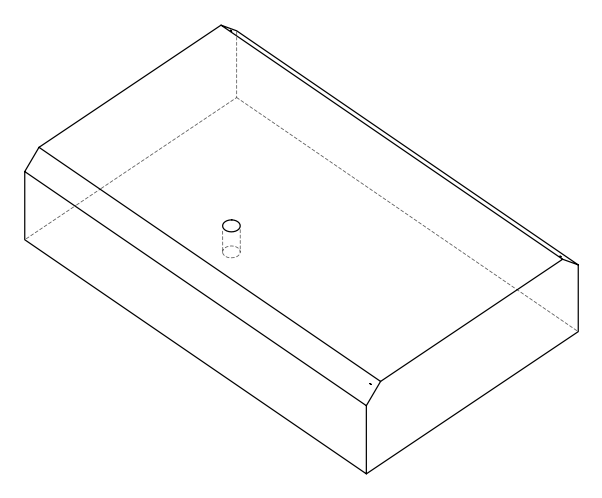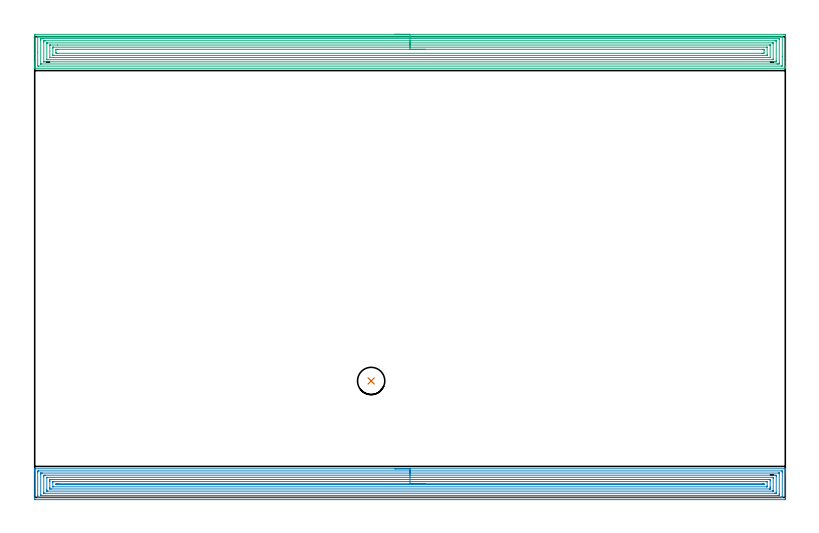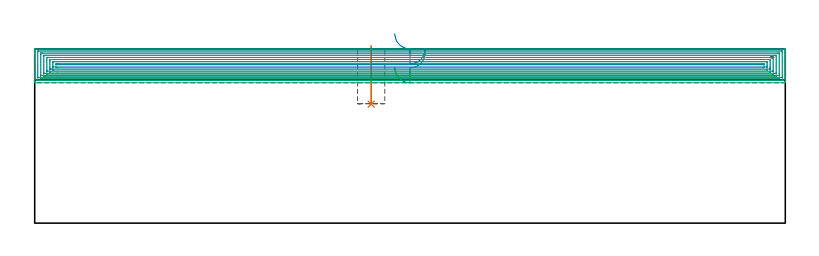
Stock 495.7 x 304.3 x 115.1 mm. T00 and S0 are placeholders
(PLAN: 3 operations, 1 tool changes, 64.3 min)
(1 INDEXABLE_INSERT_DRILL_BLIND_HOLE_FROM_SOLID | STEP1POCKET | NXT0302_007 | 0.16 min | 9214 mm3)
(2 AREA_MILL | FG_CHAMFER_SURFACE | UGT0205_001 | 31.96 min | 103137 mm3)
(3 AREA_MILL_1 | FG_CHAMFER_SURFACE_1 | UGT0205_001 | 32.14 min | 124357 mm3)
(TOOL NXT0302_007 | Index. Insert Drill 18mm [880-D1800L25-05] | D18 PA176 FL90 Z2)
(TOOL UGT0205_001 | Chamfer Mill 20 x 3 x 45 deg. | D20 FL50 Z2)
(OP 1 INDEXABLE_INSERT_DRILL_BLIND_HOLE_FROM_SOLID)
G17 G21 G94 G90
T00 M6
G54
G17 G0 G90 X222.2 Y76.9 S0 M3
G43 Z125.1 H1
G94 G81 G98 Z78.6 F250. R117.1
G80
M5
M2
(OP 2 AREA_MILL)
G17 G21 G94 G90
T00 M6
G54
G17 G0 G90 X237.85 Y18.9 S1061 M3
G43 Z125.1 H0
G94 G1 X237.888 Z124.228 F250.
X238.002 Z123.363
X238.191 Z122.512
X238.453 Z121.68
X238.787 Z120.874
X239.19 Z120.1
X239.658 Z119.364
X240.19 Z118.672
X240.779 Z118.029
X241.422 Z117.439
X242.114 Z116.908
X242.85 Z116.44
X243.624 Z116.037
X244.43 Z115.703
X245.262 Z115.441
X246.114 Z115.252
X246.978 Z115.138
X247.85 Z115.1
X495.518
X495.691 Y18.897 Z115.088
X495.693 Y18.885 Z115.076
X495.7 Y18.509 Z114.709
Y18.253 Z114.453
Y17.535 Z113.73
Y16.293 Z112.49
Y14.885 Z111.08
Y-1.019 Z95.178
X495.698 Y-1.283 Z94.914
X495.69 Y-1.492 Z94.706
X495.48 Y-1.499 Z94.699
X0.629 Y-1.5 Z94.7
X0.218 Y-1.497 Z94.702
X0.01 Y-1.492 Z94.706
X0. Y-1.282 Z94.916
Y15.147 Z111.343
Y17.535 Z113.73
Y18.253 Z114.453
Y18.509 Z114.709
X0.007 Y18.885 Z115.076
X0.009 Y18.897 Z115.088
X0.182 Y18.9 Z115.1
X247.85
Y17.486 Z113.686
X493.334 Y17.485 Z113.685
X493.675 Y17.479 Z113.679
X493.69 Y17.368 Z113.568
X493.697 Y17.126 Z113.326
X493.699 Y16.652 Z112.852
X493.7 Y16.24 Z112.44
X493.699 Y0.748 Z96.948
X493.698 Y0.338 Z96.538
X493.69 Y-0.069 Z96.131
X493.283 Y-0.084 Z96.116
X493.232 Y-0.085 Z96.115
X2.366
X2.025 Y-0.079 Z96.121
X2.01 Y0.032 Z96.232
X2.003 Y0.274 Z96.474
X2.001 Y0.748 Z96.948
X2. Y1.16 Z97.36
X2.001 Y16.652 Z112.852
X2.002 Y17.062 Z113.262
X2.01 Y17.469 Z113.669
X2.417 Y17.484 Z113.684
X2.468 Y17.485 Z113.685
X247.85 Y17.486 Z113.686
Y16.071 Z112.271
X491.188
X491.495 Y16.07 Z112.27
X491.597 Y16.068 Z112.268
X491.676 Y16.065 Z112.265
X491.69 Y16.06 Z112.26
X491.694 Y16.029 Z112.229
X491.697 Y15.971 Z112.171
X491.699 Y15.768 Z111.968
X491.7 Y15.566 Z111.766
Y2.312 Z98.512
X491.699 Y1.631 Z97.831
X491.696 Y1.432 Z97.632
X491.69 Y1.363 Z97.563
X491.679 Y1.335 Z97.535
X491.647 Y1.334 Z97.534
X491.495 Y1.331 Z97.531
X490.907 Y1.329 Z97.529
X490.601
X4.512
X4.205 Y1.33 Z97.53
X4.103 Y1.332 Z97.532
X4.024 Y1.335 Z97.535
X4.01 Y1.34 Z97.54
X4.006 Y1.371 Z97.571
X4.003 Y1.429 Z97.629
X4.001 Y1.631 Z97.831
X4. Y1.834 Z98.034
Y15.087 Z111.287
X4.001 Y15.768 Z111.968
X4.004 Y15.968 Z112.168
X4.01 Y16.037 Z112.237
X4.021 Y16.065 Z112.265
X4.053 Y16.066 Z112.266
X4.205 Y16.069 Z112.269
X4.793 Y16.071 Z112.271
X5.099
X247.85
Y14.657 Z110.857
X489.043
X489.568 Y14.653 Z110.853
X489.69 Y14.65 Z110.85
X489.695 Y14.441 Z110.641
X489.7 Y14.008 Z110.208
Y3.405 Z99.605
X489.693 Y2.96 Z99.16
X489.688 Y2.75 Z98.95
X489.473 Y2.746 Z98.946
X488.813 Y2.743 Z98.943
X488.582
X6.657
X6.132 Y2.747 Z98.947
X6.01 Y2.75 Z98.95
X6.005 Y2.959 Z99.159
X6. Y3.392 Z99.592
Y13.995 Z110.195
X6.007 Y14.44 Z110.64
X6.012 Y14.65 Z110.85
X6.227 Y14.654 Z110.854
X6.887 Y14.657 Z110.857
X7.118
X247.85
Y13.243 Z109.443
X487.151
X487.405 Y13.241 Z109.441
X487.574 Y13.238 Z109.438
X487.691 Y13.234 Z109.434
X487.693 Y13.212 Z109.412
X487.696 Y13.118 Z109.318
X487.7 Y12.45 Z108.65
Y4.498 Z100.698
X487.697 Y4.282 Z100.482
X487.694 Y4.199 Z100.399
X487.691 Y4.164 Z100.364
X487.531 Y4.161 Z100.361
X487.278 Y4.158 Z100.358
X8.549 Y4.157 Z100.357
X8.295 Y4.159 Z100.359
X8.126 Y4.162 Z100.362
X8.009 Y4.165 Z100.365
X8.007 Y4.187 Z100.387
X8.004 Y4.282 Z100.482
X8. Y4.95 Z101.15
Y12.902 Z109.102
X8.003 Y13.118 Z109.318
X8.006 Y13.201 Z109.401
X8.009 Y13.236 Z109.436
X8.168 Y13.239 Z109.439
X8.422 Y13.242 Z109.442
X247.85 Y13.243 Z109.443
Y11.829 Z108.029
X484.752
X485.236 Y11.827 Z108.027
X485.652 Y11.823 Z108.023
X485.69 Y11.821 Z108.021
X485.696 Y11.78 Z107.98
X485.699 Y11.351 Z107.551
X485.7 Y10.892 Z107.092
Y6.933 Z103.133
Y6.475 Z102.675
X485.697 Y6.049 Z102.249
X485.693 Y5.598 Z101.798
X485.682 Y5.578 Z101.778
X485.659 Y5.576 Z101.776
X485.599 Y5.573 Z101.773
X485.478 Y5.572 Z101.772
X485.236 Y5.571 Z101.771
X10.948
X10.464 Y5.573 Z101.773
X10.048 Y5.577 Z101.777
X10.01 Y5.579 Z101.779
X10.004 Y5.62 Z101.82
X10.001 Y6.049 Z102.249
X10. Y6.508 Z102.708
Y10.467 Z106.667
Y10.925 Z107.125
X10.003 Y11.351 Z107.551
X10.007 Y11.802 Z108.002
X10.018 Y11.822 Z108.022
X10.041 Y11.824 Z108.024
X10.101 Y11.827 Z108.027
X10.222 Y11.828 Z108.028
X10.464 Y11.829 Z108.029
X247.85
Y10.415 Z106.615
X483.501 Y10.414 Z106.614
X483.647 Y10.412 Z106.612
X483.681 Y10.41 Z106.61
X483.69 Y10.407 Z106.607
X483.694 Y10.398 Z106.598
X483.698 Y10.367 Z106.567
X483.699 Y10.337 Z106.537
X483.7 Y10.218 Z106.418
Y7.567 Z103.767
X483.699 Y7.318 Z103.518
X483.697 Y7.152 Z103.352
X483.691 Y7.02 Z103.22
X483.688 Y6.991 Z103.191
X483.683 Y6.989 Z103.189
X483.658 Y6.987 Z103.187
X483.448 Y6.986 Z103.186
X483.395 Y6.985 Z103.185
X12.199
X12.053 Y6.988 Z103.188
X12.019 Y6.99 Z103.19
X12.01 Y6.993 Z103.193
X12.006 Y7.002 Z103.202
X12.002 Y7.033 Z103.233
X12.001 Y7.063 Z103.263
X12. Y7.182 Z103.382
X12.001 Y10.082 Z106.282
X12.003 Y10.248 Z106.448
X12.009 Y10.38 Z106.58
X12.012 Y10.409 Z106.609
X12.017 Y10.411 Z106.611
X12.042 Y10.413 Z106.613
X12.252 Y10.414 Z106.614
X12.305 Y10.415 Z106.615
X247.85
Y9. Z105.2
X480.766
X481.359 Y8.997 Z105.197
X481.66 Y8.993 Z105.193
X481.693 Y8.7 Z104.9
X481.695 Y8.665 Z104.865
X481.66 Y8.407 Z104.607
X481.067 Y8.402 Z104.602
X479.871 Y8.4 Z104.6
X14.934
X14.341 Y8.403 Z104.603
X14.04 Y8.407 Z104.607
X14.007 Y8.7 Z104.9
X14.005 Y8.735 Z104.935
X14.04 Y8.993 Z105.193
X14.632 Y8.998 Z105.198
X15.829 Y9. Z105.2
X247.85
X248.722 Z105.238
X249.586 Z105.352
X250.438 Z105.541
X251.27 Z105.803
X252.076 Z106.137
X252.85 Z106.54
X253.586 Z107.009
X254.278 Z107.54
X254.921 Z108.129
X255.51 Z108.773
X256.042 Z109.465
X256.51 Z110.2
X256.913 Z110.974
X257.247 Z111.78
X257.509 Z112.612
X257.698 Z113.464
X257.812 Z114.329
X257.85 Z115.2
G0 Z125.1
M5
M2
(OP 3 AREA_MILL_1)
G17 G21 G94 G90
T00 M6
G54
G17 G0 G90 X237.85 Y305.8 S1061 M3
G43 Z125.1 H0
Z102.7
G94 G1 X237.888 Z101.828 F250.
X238.002 Z100.963
X238.191 Z100.112
X238.453 Z99.28
X238.787 Z98.474
X239.19 Z97.7
X239.658 Z96.964
X240.19 Z96.272
X240.779 Z95.629
X241.422 Z95.04
X242.114 Z94.508
X242.85 Z94.04
X243.624 Z93.637
X244.43 Z93.303
X245.262 Z93.041
X246.113 Z92.852
X246.978 Z92.738
X247.85 Z92.7
X494.524
X495.071 Y305.799 Z92.701
X495.613 Y305.794 Z92.703
X495.692 Y305.792 Z92.706
X495.696 Y305.256 Z93.241
X495.7 Y304.632 Z93.866
Y287.232 Z111.263
Y284.832 Z113.664
Y284.11 Z114.39
Y283.842 Z114.658
Y283.44 Z115.051
X495.691 Y283.403 Z115.088
X495.519 Y283.4 Z115.1
X0.182
X0.01 Y283.403 Z115.088
X0.007 Y283.439 Z115.053
X0. Y283.841 Z114.658
Y284.11 Z114.389
Y284.832 Z113.663
Y286.08 Z112.417
Y287.496 Z111.
Y304.993 Z93.505
X0.002 Y305.256 Z93.241
X0.008 Y305.792 Z92.706
X0.087 Y305.795 Z92.703
X0.629 Y305.8 Z92.7
X247.85
Y304.386 Z94.114
X493.283 Y304.385 Z94.115
X493.69 Y304.368 Z94.132
X493.699 Y303.956 Z94.544
X493.7 Y291.078 Z107.422
X493.699 Y285.307 Z113.193
X493.69 Y284.832 Z113.668
X493.3 Y284.815 Z113.685
X493.283 Y284.814 Z113.686
X2.417 Y284.815 Z113.685
X2.01 Y284.832 Z113.668
X2.001 Y285.244 Z113.256
X2. Y293.919 Z104.581
X2.001 Y303.893 Z94.607
X2.01 Y304.368 Z94.132
X2.4 Y304.385 Z94.115
X2.417 Y304.386 Z94.114
X247.85
Y302.972 Z95.528
X491.495 Y302.971 Z95.529
X491.622 Y302.969 Z95.531
X491.667 Y302.967 Z95.533
X491.686 Y302.966 Z95.534
X491.69 Y302.931 Z95.569
X491.695 Y302.796 Z95.704
X491.699 Y302.592 Z95.908
X491.7 Y287.292 Z111.208
X491.696 Y286.608 Z111.892
X491.692 Y286.412 Z112.088
X491.676 Y286.236 Z112.264
X491.495 Y286.233 Z112.267
X490.981 Y286.23 Z112.27
X490.601 Y286.229 Z112.271
X490.088
X4.205
X4.078 Y286.231 Z112.269
X4.033 Y286.233 Z112.267
X4.014 Y286.235 Z112.265
X4.01 Y286.269 Z112.231
X4.005 Y286.404 Z112.096
X4.001 Y286.608 Z111.892
X4. Y301.908 Z96.592
X4.004 Y302.592 Z95.908
X4.008 Y302.788 Z95.712
X4.024 Y302.965 Z95.535
X4.205 Y302.967 Z95.533
X4.718 Y302.97 Z95.53
X5.099 Y302.971 Z95.529
X5.611 Y302.972 Z95.528
X247.85
Y301.557 Z96.943
X488.961
X489.599 Y301.554 Z96.946
X489.672 Y301.552 Z96.948
X489.689 Y301.551 Z96.949
X489.692 Y301.531 Z96.969
X489.696 Y301.477 Z97.023
X489.699 Y301.259 Z97.241
X489.7 Y288.39 Z110.11
X489.698 Y287.943 Z110.557
X489.695 Y287.723 Z110.777
X489.691 Y287.669 Z110.831
X489.688 Y287.649 Z110.851
X489.664 Y287.648 Z110.852
X489.556 Y287.645 Z110.855
X488.813 Y287.643 Z110.857
X488.665
X6.739
X6.101 Y287.646 Z110.854
X6.028 Y287.648 Z110.852
X6.011 Y287.649 Z110.851
X6.008 Y287.669 Z110.831
X6.004 Y287.723 Z110.777
X6.001 Y287.941 Z110.559
X6. Y300.81 Z97.69
X6.001 Y301.257 Z97.243
X6.005 Y301.477 Z97.023
X6.009 Y301.531 Z96.969
X6.012 Y301.551 Z96.949
X6.036 Y301.552 Z96.948
X6.144 Y301.555 Z96.945
X6.887 Y301.557 Z96.943
X7.035
X247.85
Y300.143 Z98.357
X487.024
X487.241 Y300.142 Z98.358
X487.673 Y300.138 Z98.362
X487.692 Y300.136 Z98.364
X487.695 Y300.132 Z98.368
X487.698 Y300.116 Z98.384
X487.7 Y300.083 Z98.417
Y300.024 Z98.476
Y289.489 Z109.011
X487.697 Y289.272 Z109.228
X487.692 Y289.104 Z109.396
X487.69 Y289.069 Z109.431
X487.601 Y289.064 Z109.436
X487.457 Y289.06 Z109.44
X487.24 Y289.058 Z109.442
X8.676 Y289.057 Z109.443
X8.459 Y289.058 Z109.442
X8.027 Y289.062 Z109.438
X8.008 Y289.064 Z109.436
X8.005 Y289.068 Z109.432
X8.002 Y289.084 Z109.416
X8. Y289.272 Z109.228
Y299.711 Z98.789
X8.003 Y299.928 Z98.572
X8.007 Y300.096 Z98.404
X8.01 Y300.131 Z98.369
X8.099 Y300.136 Z98.364
X8.243 Y300.14 Z98.36
X8.46 Y300.143 Z98.357
X247.85
Y298.729 Z99.771
X485.55
X485.636 Y298.727 Z99.773
X485.678 Y298.724 Z99.776
X485.69 Y298.722 Z99.778
X485.693 Y298.711 Z99.789
X485.699 Y298.58 Z99.92
Y290.588 Z107.912
X485.695 Y290.522 Z107.978
X485.69 Y290.485 Z108.015
X485.669 Y290.478 Z108.022
X485.526 Y290.475 Z108.025
X485.236 Y290.472 Z108.028
X480.64 Y290.471 Z108.029
X10.15
X10.064 Y290.473 Z108.027
X10.022 Y290.476 Z108.024
X10.01 Y290.479 Z108.021
X10.007 Y290.489 Z108.011
X10.001 Y290.62 Z107.88
Y298.612 Z99.888
X10.005 Y298.678 Z99.822
X10.009 Y298.715 Z99.785
X10.031 Y298.722 Z99.778
X10.174 Y298.725 Z99.775
X10.464 Y298.728 Z99.772
X15.053 Y298.729 Z99.771
X247.85
Y297.315 Z101.185
X483.499 Y297.314 Z101.186
X483.601 Y297.312 Z101.188
X483.667 Y297.308 Z101.192
X483.692 Y297.304 Z101.196
X483.694 Y297.299 Z101.201
X483.697 Y297.264 Z101.236
X483.7 Y297.014 Z101.486
Y292.574 Z105.926
X483.696 Y291.936 Z106.564
X483.694 Y291.906 Z106.594
X483.691 Y291.895 Z106.605
X483.65 Y291.892 Z106.608
X483.55 Y291.887 Z106.613
X483.499 Y291.886 Z106.614
X483.448 Y291.885 Z106.615
X12.201 Y291.886 Z106.614
X12.099 Y291.888 Z106.612
X12.033 Y291.892 Z106.608
X12.008 Y291.896 Z106.604
X12.006 Y291.901 Z106.599
X12.003 Y291.936 Z106.564
X12. Y292.186 Z106.314
Y296.626 Z101.874
X12.004 Y297.264 Z101.236
X12.006 Y297.294 Z101.206
X12.008 Y297.305 Z101.195
X12.049 Y297.308 Z101.192
X12.15 Y297.313 Z101.187
X12.201 Y297.314 Z101.186
X12.252 Y297.315 Z101.185
X247.85
Y295.901 Z102.599
X480.766 Y295.9 Z102.6
X481.246 Y295.899 Z102.601
X481.66 Y295.893 Z102.607
X481.697 Y295.488 Z103.012
X481.7 Y295.448 Z103.052
X481.699 Y293.673 Z104.827
X481.66 Y293.307 Z105.193
X481.179 Y293.301 Z105.199
X480.766 Y293.3 Z105.2
X480.287
X14.934
X14.454 Y293.301 Z105.199
X14.04 Y293.307 Z105.193
X14.003 Y293.712 Z104.788
X14. Y293.752 Z104.748
X14.001 Y295.527 Z102.973
X14.04 Y295.893 Z102.607
X14.521 Y295.899 Z102.601
X14.934 Y295.9 Z102.6
X15.413 Y295.901 Z102.599
X247.85
X248.722 Z102.637
X249.586 Z102.751
X250.438 Z102.94
X251.27 Z103.203
X252.076 Z103.536
X252.85 Z103.939
X253.586 Z104.408
X254.278 Z104.939
X254.921 Z105.528
X255.51 Z106.172
X256.042 Z106.864
X256.51 Z107.599
X256.913 Z108.373
X257.247 Z109.179
X257.509 Z110.011
X257.698 Z110.863
X257.812 Z111.728
X257.85 Z112.599
G0 Z125.1
M5
M2
